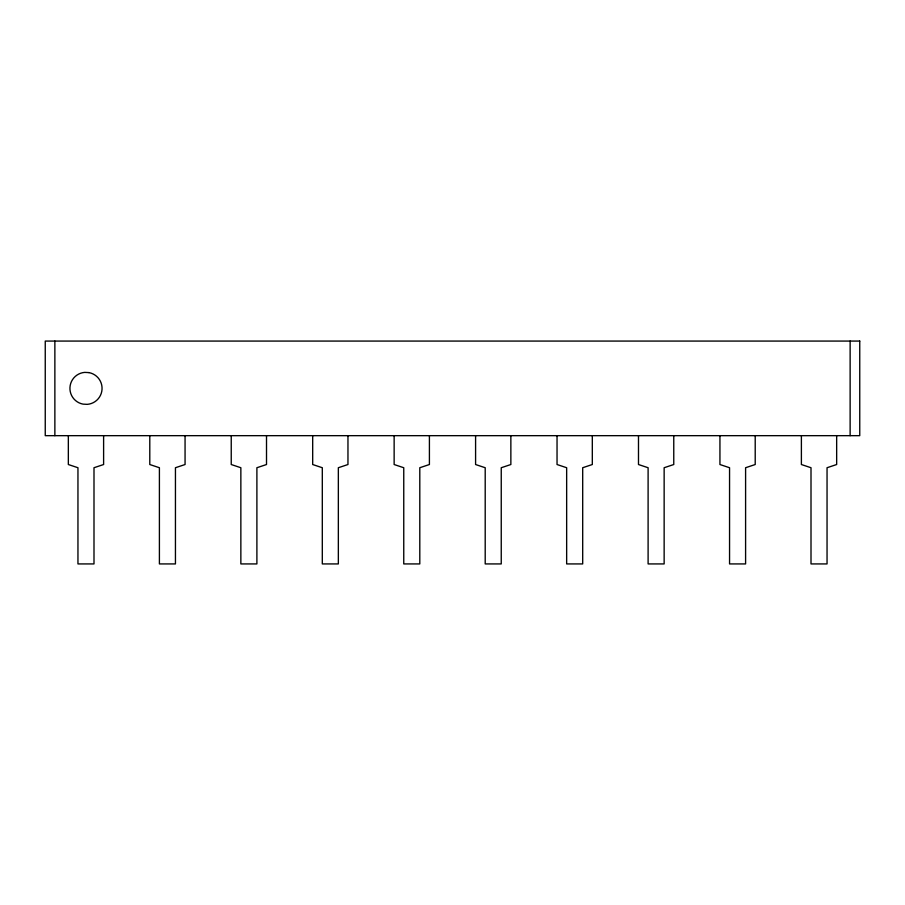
<?xml version="1.0" encoding="UTF-8"?>
<svg xmlns="http://www.w3.org/2000/svg" width="905" height="905" viewBox="0 0 905 905"><rect width="100%" height="100%" fill="white"/><g stroke="black" fill="none" stroke-linecap="round" stroke-linejoin="round"><path stroke-width="1.36" d="M850.134 341.072L850.134 435.667M836.661 435.667L836.661 464.525L827.046 467.727L827.046 563.928L811.004 563.928L811.004 467.727L801.389 464.525L801.389 435.667M755.211 435.667L755.211 464.525L745.596 467.727L745.596 563.928L729.554 563.928L729.554 467.727L719.939 464.525L719.939 435.667M673.761 435.667L673.761 464.525L664.146 467.727L664.146 563.928L648.104 563.928L648.104 467.727L638.489 464.525L638.489 435.667M592.311 435.667L592.311 464.525L582.696 467.727L582.696 563.928L566.654 563.928L566.654 467.727L557.039 464.525L557.039 435.667M510.861 435.667L510.861 464.525L501.246 467.727L501.246 563.928L485.204 563.928L485.204 467.727L475.589 464.525L475.589 435.667M429.411 435.667L429.411 464.525L419.796 467.727L419.796 563.928L403.754 563.928L403.754 467.727L394.139 464.525L394.139 435.667M347.961 435.667L347.961 464.525L338.346 467.727L338.346 563.928L322.304 563.928L322.304 467.727L312.689 464.525L312.689 435.667M266.511 435.667L266.511 464.525L256.896 467.727L256.896 563.928L240.854 563.928L240.854 467.727L231.239 464.525L231.239 435.667M185.061 435.667L185.061 464.525L175.446 467.727L175.446 563.928L159.404 563.928L159.404 467.727L149.789 464.525L149.789 435.667M103.611 435.667L103.611 464.525L93.996 467.727L93.996 563.928L77.954 563.928L77.954 467.727L68.339 464.525L68.339 435.667M54.866 341.072L54.866 435.667M859.75 341.072L45.25 341.072L45.25 435.667L859.75 435.667L859.75 341.072M88.916 372.6L84.731 372.385A16.03 16.03 0 0 0 83.034 404.128L87.219 404.354A16.03 16.03 0 0 0 88.916 372.6"/></g></svg>
